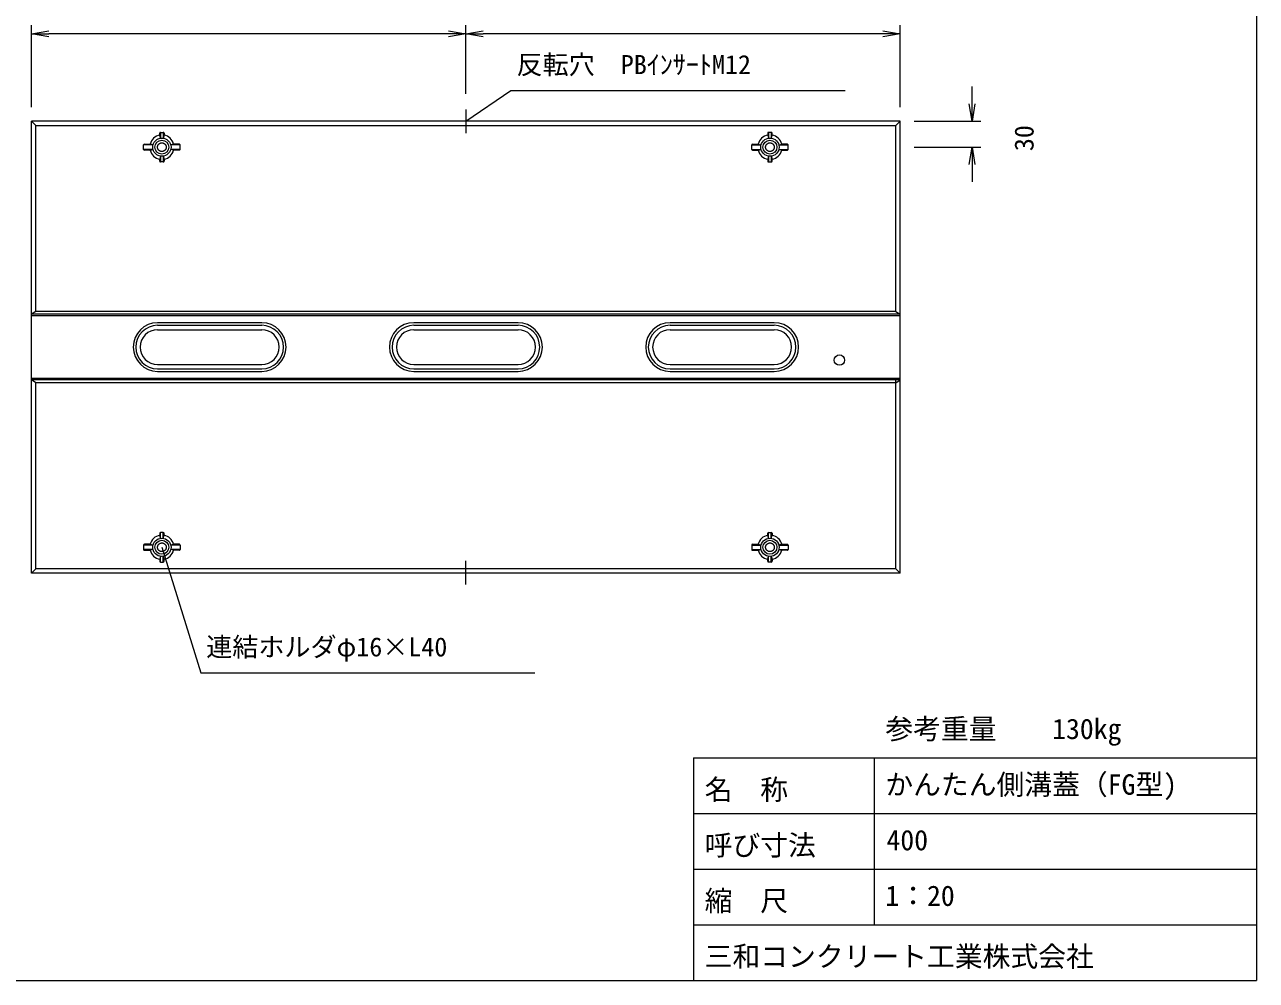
# Model space of a CAD drawing. Units: millimetres, scale not verified. Extents: x 1549 to 15223, y 1105 to 10775.
# Drawn here: x 8133 to 15223, y 1105 to 6603 of the extents above; entities that cross this region are included whole.
import ezdxf
from ezdxf.enums import TextEntityAlignment as Align

# ---------------------------------------------------------------- set-up
doc = ezdxf.new("R2010")
doc.units = ezdxf.units.MM
doc.header["$LTSCALE"] = 20
doc.linetypes.add('USER3', pattern=[13, 10, -1, 1, -1])
for name, color, linetype, lineweight in [('0_2', 7, 'Continuous', 18), ('D-STR-DIM（寸法）', 7, 'Continuous', 18), ('D-STR-HTXT（旗揚げ）', 7, 'Continuous', 18), ('D-STR-STR1（構造物）', 7, 'Continuous', 18), ('D-STR（構造物外形線）', 1, 'Continuous', 18), ('D-TTL(外枠）', 2, 'Continuous', 18)]:
    doc.layers.add(name, color=color, linetype=linetype, lineweight=lineweight)
doc.layers.add('D-STR-TXT（文字）', color=7, linetype='Continuous')
doc.layers.add('D-TTL-TXT（文字）', color=7, linetype='Continuous')
doc.styles.add('ＭＳ ゴシック', font='')
doc.styles.get('ＭＳ ゴシック').set_extended_font_data('MS Gothic')

msp = doc.modelspace()

# ---------------------------------------------------------------- linework, layer by layer
at = {"layer": '0_2'}
for p, q in [((8173.06, 6550.37), (8273.06, 6567.03)), ((8273.06, 6533.7), (8173.06, 6550.37)), ((8173.06, 6550.37), (8273.06, 6550.37)), ((10573.06, 6567.03), (10673.06, 6550.37)), ((10673.06, 6550.37), (10573.06, 6533.7)), ((10673.06, 6550.37), (10573.06, 6550.37)), ((10673.06, 6550.37), (10773.06, 6567.03)), ((10773.06, 6533.7), (10673.06, 6550.37)), ((10673.06, 6550.37), (10773.06, 6550.37)), ((13073.06, 6567.03), (13173.06, 6550.37)), ((13173.06, 6550.37), (13073.06, 6533.7)), ((13173.06, 6550.37), (13073.06, 6550.37)), ((13586.2, 6048.57), (13569.54, 6148.57)), ((13602.87, 6148.57), (13586.2, 6048.57)), ((13586.2, 6048.57), (13586.2, 6148.57)), ((13569.54, 5798.57), (13586.2, 5898.57)), ((13586.2, 5898.57), (13602.87, 5798.57)), ((13586.2, 5898.57), (13586.2, 5798.57))]:
    msp.add_line(p, q, dxfattribs=at)
at = {"layer": 'D-STR-DIM（寸法）'}
for p, q in [((8173.06, 6128.57), (8173.06, 6600.37)), ((10673.06, 6205.39), (10673.06, 6600.37)), ((10673.06, 6205.39), (10673.06, 6600.37)), ((13173.06, 6128.57), (13173.06, 6600.37)), ((10573.06, 6550.37), (8273.06, 6550.37)), ((13073.06, 6550.37), (10773.06, 6550.37)), ((13586.2, 6148.57), (13586.2, 6248.57)), ((13253.06, 6048.57), (13636.2, 6048.57)), ((13253.06, 5898.57), (13636.2, 5898.57)), ((13586.2, 5798.57), (13586.2, 5698.57))]:
    msp.add_line(p, q, dxfattribs=at)
at = {"layer": 'D-STR-HTXT（旗揚げ）'}
for p, q in [((10673.06, 6048.57), (10932.6, 6225.19)), ((10932.6, 6225.19), (12855.65, 6225.19)), ((8923.06, 3596.68), (9146.45, 2875.03)), ((9146.45, 2875.03), (11069.5, 2875.03))]:
    msp.add_line(p, q, dxfattribs=at)
at = {"layer": 'D-STR-STR1（構造物）'}
for p, q in [((10673.06, 6114.5), (10673.06, 5978.86)), ((8910.56, 5967.44), (8910.56, 5979.07)), ((8915.56, 5950.53), (8910.56, 5967.44)), ((8915.06, 5983.57), (8931.06, 5983.57)), ((8915.56, 5983.57), (8915.56, 5950.53)), ((8930.56, 5983.57), (8930.56, 5950.53)), ((8935.56, 5967.44), (8930.56, 5950.53)), ((8935.56, 5979.07), (8935.56, 5967.44)), ((12410.56, 5979.07), (12410.56, 5967.44)), ((12410.56, 5967.44), (12415.56, 5950.53)), ((12431.06, 5983.57), (12415.06, 5983.57)), ((12415.56, 5983.57), (12415.56, 5950.53)), ((12430.56, 5983.57), (12430.56, 5950.53)), ((12430.56, 5950.53), (12435.56, 5967.44)), ((12435.56, 5967.44), (12435.56, 5979.07)), ((8818.06, 5885.57), (8818.06, 5911.57)), ((8872.07, 5911.07), (8818.06, 5911.07)), ((8872.07, 5886.07), (8818.06, 5886.07)), ((8822.56, 5916.07), (8855.28, 5916.07)), ((8872.07, 5911.07), (8855.28, 5916.07)), ((8855.28, 5881.07), (8872.07, 5886.07)), ((8990.84, 5916.07), (8974.05, 5911.07)), ((9028.06, 5911.07), (8974.05, 5911.07)), ((8990.84, 5881.07), (8974.05, 5886.07)), ((9028.06, 5886.07), (8974.05, 5886.07)), ((9023.56, 5916.07), (8990.84, 5916.07)), ((9028.06, 5885.57), (9028.06, 5911.57)), ((12318.06, 5885.57), (12318.06, 5911.57)), ((12318.06, 5911.07), (12372.07, 5911.07)), ((12318.06, 5886.07), (12372.07, 5886.07)), ((12322.56, 5916.07), (12355.28, 5916.07)), ((12355.28, 5916.07), (12372.07, 5911.07)), ((12355.28, 5881.07), (12372.07, 5886.07)), ((12474.05, 5911.07), (12490.84, 5916.07)), ((12474.05, 5911.07), (12528.06, 5911.07)), ((12474.05, 5886.07), (12528.06, 5886.07)), ((12490.84, 5881.07), (12474.05, 5886.07)), ((12523.56, 5916.07), (12490.84, 5916.07)), ((12528.06, 5885.57), (12528.06, 5911.57)), ((8855.28, 5881.07), (8822.56, 5881.07)), ((8915.56, 5846.61), (8910.56, 5829.69)), ((8910.56, 5818.07), (8910.56, 5829.69)), ((8915.56, 5846.61), (8915.56, 5813.57)), ((8930.56, 5846.61), (8935.56, 5829.69)), ((8930.56, 5846.61), (8930.56, 5813.57)), ((8935.56, 5829.69), (8935.56, 5818.07)), ((9023.56, 5881.07), (8990.84, 5881.07)), ((12322.56, 5881.07), (12355.28, 5881.07)), ((12415.56, 5846.61), (12410.56, 5829.69)), ((12410.56, 5829.69), (12410.56, 5818.07)), ((12415.56, 5846.61), (12415.56, 5813.57)), ((12430.56, 5846.61), (12435.56, 5829.69)), ((12430.56, 5846.61), (12430.56, 5813.57)), ((12435.56, 5818.07), (12435.56, 5829.69)), ((12490.84, 5881.07), (12523.56, 5881.07)), ((8931.06, 5813.57), (8915.06, 5813.57)), ((12415.06, 5813.57), (12431.06, 5813.57)), ((8910.56, 3677.18), (8910.56, 3665.56)), ((8915.56, 3648.64), (8910.56, 3665.56)), ((8931.06, 3681.68), (8915.06, 3681.68)), ((8915.56, 3648.64), (8915.56, 3681.68)), ((8930.56, 3648.64), (8930.56, 3681.68)), ((8930.56, 3648.64), (8935.56, 3665.56)), ((8935.56, 3665.56), (8935.56, 3677.18)), ((12410.56, 3665.56), (12410.56, 3677.18)), ((12415.56, 3648.64), (12410.56, 3665.56)), ((12415.06, 3681.68), (12431.06, 3681.68)), ((12415.56, 3648.64), (12415.56, 3681.68)), ((12430.56, 3648.64), (12430.56, 3681.68)), ((12430.56, 3648.64), (12435.56, 3665.56)), ((12435.56, 3677.18), (12435.56, 3665.56)), ((8818.06, 3609.68), (8818.06, 3583.68)), ((8872.07, 3609.18), (8818.06, 3609.18)), ((8872.07, 3584.18), (8818.06, 3584.18)), ((8855.28, 3614.18), (8822.56, 3614.18)), ((8822.56, 3579.18), (8855.28, 3579.18)), ((8855.28, 3614.18), (8872.07, 3609.18)), ((8872.07, 3584.18), (8855.28, 3579.18)), ((8990.84, 3614.18), (8974.05, 3609.18)), ((9028.06, 3609.18), (8974.05, 3609.18)), ((9028.06, 3584.18), (8974.05, 3584.18)), ((8990.84, 3579.18), (8974.05, 3584.18)), ((9023.56, 3614.18), (8990.84, 3614.18)), ((9023.56, 3579.18), (8990.84, 3579.18)), ((9028.06, 3609.68), (9028.06, 3583.68)), ((12318.06, 3609.68), (12318.06, 3583.68)), ((12318.06, 3609.18), (12372.07, 3609.18)), ((12318.06, 3584.18), (12372.07, 3584.18)), ((12322.56, 3614.18), (12355.28, 3614.18)), ((12322.56, 3579.18), (12355.28, 3579.18)), ((12355.28, 3614.18), (12372.07, 3609.18)), ((12355.28, 3579.18), (12372.07, 3584.18)), ((12490.84, 3614.18), (12474.05, 3609.18)), ((12474.05, 3609.18), (12528.06, 3609.18)), ((12474.05, 3584.18), (12490.84, 3579.18)), ((12474.05, 3584.18), (12528.06, 3584.18)), ((12490.84, 3614.18), (12523.56, 3614.18)), ((12523.56, 3579.18), (12490.84, 3579.18)), ((12528.06, 3609.68), (12528.06, 3583.68)), ((8915.56, 3544.72), (8910.56, 3527.81)), ((8910.56, 3527.81), (8910.56, 3516.18)), ((8915.06, 3511.68), (8931.06, 3511.68)), ((8915.56, 3511.68), (8915.56, 3544.72)), ((8935.56, 3527.81), (8930.56, 3544.72)), ((8930.56, 3511.68), (8930.56, 3544.72)), ((8935.56, 3516.18), (8935.56, 3527.81)), ((10673.06, 3382.64), (10673.06, 3518.27)), ((12410.56, 3527.81), (12415.56, 3544.72)), ((12410.56, 3516.18), (12410.56, 3527.81)), ((12431.06, 3511.68), (12415.06, 3511.68)), ((12415.56, 3511.68), (12415.56, 3544.72)), ((12430.56, 3511.68), (12430.56, 3544.72)), ((12430.56, 3544.72), (12435.56, 3527.81)), ((12435.56, 3527.81), (12435.56, 3516.18))]:
    msp.add_line(p, q, dxfattribs=at)
for centre, radius in [((8923.06, 5898.57), 52.5), ((8923.06, 5898.57), 40), ((12423.06, 5898.57), 52.5), ((12423.06, 5898.57), 40), ((8923.06, 3596.68), 52.5), ((8923.06, 3596.68), 40), ((12423.06, 3596.68), 52.5), ((12423.06, 3596.68), 40)]:
    msp.add_circle(centre, radius, dxfattribs=at)
at = {"layer": 'D-STR-STR1（構造物）', "linetype": 'USER3'}
for centre in [(8923.06, 5898.57), (12423.06, 5898.57), (8923.06, 3596.68), (12423.06, 3596.68)]:
    msp.add_circle(centre, 25, dxfattribs=at)
at = {"layer": 'D-STR-STR1（構造物）'}
for centre, radius, start, end in [((8923.06, 5898.57), 70, 100.28656, 165.52249), ((8915.06, 5979.07), 4.5, 90, 180), ((8931.06, 5979.07), 4.5, 359.99998, 89.99998), ((8923.06, 5898.57), 70, 14.47751, 79.71344), ((12423.06, 5898.57), 70, 100.28656, 165.52249), ((12415.06, 5979.07), 4.5, 90.00002, 180.00002), ((12431.06, 5979.07), 4.5, 0, 90), ((12423.06, 5898.57), 70, 14.47751, 79.71344), ((8822.56, 5911.57), 4.5, 90, 180), ((8822.56, 5885.57), 4.5, 180, 270), ((9023.56, 5911.57), 4.5, 0, 90), ((9023.56, 5885.57), 4.5, 270, 0), ((12322.56, 5911.57), 4.5, 90, 180), ((12322.56, 5885.57), 4.5, 180, 270), ((12523.56, 5911.57), 4.5, 0, 90), ((12523.56, 5885.57), 4.5, 270, 0), ((8923.06, 5898.57), 70, 194.47751, 259.71344), ((8915.06, 5818.07), 4.5, 180, 270), ((8931.06, 5818.07), 4.5, 270, 0), ((8923.06, 5898.57), 70, 280.28656, 345.52249), ((12423.06, 5898.57), 70, 194.47751, 259.71344), ((12415.06, 5818.07), 4.5, 180, 270), ((12431.06, 5818.07), 4.5, 270, 0), ((12423.06, 5898.57), 70, 280.28656, 345.52249), ((8923.06, 3596.68), 70, 100.28656, 165.52249), ((8915.06, 3677.18), 4.5, 90, 180), ((8931.06, 3677.18), 4.5, 0, 90), ((8923.06, 3596.68), 70, 14.47751, 79.71344), ((12423.06, 3596.68), 70, 100.28656, 165.52249), ((12415.06, 3677.18), 4.5, 90, 180), ((12431.06, 3677.18), 4.5, 0, 90), ((12423.06, 3596.68), 70, 14.47751, 79.71344), ((8822.56, 3609.68), 4.5, 90, 180), ((8822.56, 3583.68), 4.5, 180, 270), ((8923.06, 3596.68), 70, 194.47751, 259.71344), ((8923.06, 3596.68), 70, 280.28656, 345.52249), ((9023.56, 3609.68), 4.5, 0, 90), ((9023.56, 3583.68), 4.5, 270, 0), ((12322.56, 3609.68), 4.5, 90, 180), ((12322.56, 3583.68), 4.5, 180, 270), ((12423.06, 3596.68), 70, 194.47751, 259.71344), ((12423.06, 3596.68), 70, 280.28656, 345.52249), ((12523.56, 3609.68), 4.5, 0, 90), ((12523.56, 3583.68), 4.5, 270, 0), ((8915.06, 3516.18), 4.5, 180, 270), ((8931.06, 3516.18), 4.5, 270.00002, 0.00002), ((12415.06, 3516.18), 4.5, 179.99998, 269.99998), ((12431.06, 3516.18), 4.5, 270, 0)]:
    msp.add_arc(centre, radius, start, end, dxfattribs=at)
at = {"layer": 'D-STR（構造物外形線）'}
for p, q in [((8173.06, 4928.57), (8173.06, 6048.57)), ((13173.06, 6048.57), (8173.06, 6048.57)), ((8173.06, 6048.57), (8198.06, 6023.57)), ((13173.06, 6048.57), (13148.06, 6023.57)), ((13173.06, 6048.57), (13148.06, 6023.57)), ((13173.06, 4928.57), (13173.06, 6048.57)), ((8198.06, 4953.57), (8198.06, 6023.57)), ((8198.06, 6023.57), (13148.06, 6023.57)), ((13148.06, 4953.57), (13148.06, 6023.57)), ((8173.06, 4928.57), (8173.06, 5798.57)), ((8198.06, 4953.57), (8173.06, 4937.37)), ((13173.06, 4937.37), (8173.06, 4937.37)), ((13173.06, 4928.57), (8173.06, 4928.57)), ((13173.06, 4928.57), (8173.06, 4928.57)), ((8173.06, 4568.57), (8173.06, 4928.57)), ((13148.06, 4953.57), (8198.06, 4953.57)), ((13148.06, 4953.57), (13173.06, 4937.37)), ((13173.06, 4568.57), (13173.06, 4928.57)), ((13173.06, 4568.57), (8173.06, 4568.57)), ((13173.06, 4568.57), (8173.06, 4568.57)), ((8173.06, 3698.57), (8173.06, 4568.57)), ((8173.06, 3448.57), (8173.06, 4568.57)), ((13173.06, 4559.76), (8173.06, 4559.76)), ((8198.06, 4543.57), (8173.06, 4559.76)), ((13148.06, 4543.57), (8198.06, 4543.57)), ((8198.06, 3473.57), (8198.06, 4543.57)), ((13148.06, 3473.57), (13148.06, 4561.07)), ((13148.06, 4543.57), (13173.06, 4559.76)), ((13173.06, 3448.57), (13173.06, 4568.57)), ((8198.06, 3473.57), (8173.06, 3448.57)), ((13173.06, 3448.57), (8173.06, 3448.57)), ((13148.06, 3473.57), (8198.06, 3473.57)), ((13148.06, 3473.57), (13173.06, 3448.57))]:
    msp.add_line(p, q, dxfattribs=at)
at = {"layer": 'D-STR（構造物外形線）', "color": 7}
for p, q in [((9498.06, 4888.57), (8898.06, 4888.57)), ((8898.06, 4873.57), (9498.06, 4873.57)), ((8898.06, 4848.57), (9498.06, 4848.57)), ((10973.06, 4888.57), (10373.06, 4888.57)), ((10373.06, 4873.57), (10973.06, 4873.57)), ((10373.06, 4848.57), (10973.06, 4848.57)), ((12448.06, 4888.57), (11848.06, 4888.57)), ((11848.06, 4873.57), (12448.06, 4873.57)), ((11848.06, 4848.57), (12448.06, 4848.57)), ((8898.06, 4648.57), (9498.06, 4648.57)), ((8898.06, 4623.57), (9498.06, 4623.57)), ((8898.06, 4608.57), (9498.06, 4608.57)), ((10373.06, 4648.57), (10973.06, 4648.57)), ((10373.06, 4623.57), (10973.06, 4623.57)), ((10373.06, 4608.57), (10973.06, 4608.57)), ((11848.06, 4648.57), (12448.06, 4648.57)), ((11848.06, 4623.57), (12448.06, 4623.57)), ((11848.06, 4608.57), (12448.06, 4608.57))]:
    msp.add_line(p, q, dxfattribs=at)
msp.add_circle((12823.06, 4673.57), 30, dxfattribs=at)
for centre, radius, start, end in [((8898.06, 4748.57), 140, 90, 270), ((8898.06, 4748.57), 125, 90, 270), ((8898.06, 4748.57), 100, 90, 270), ((9498.06, 4748.57), 140, 270, 90), ((9498.06, 4748.57), 125, 270, 90), ((9498.06, 4748.57), 100, 270, 90), ((10373.06, 4748.57), 140, 90, 270), ((10373.06, 4748.57), 125, 90, 270), ((10373.06, 4748.57), 100, 90, 270), ((10973.06, 4748.57), 140, 270, 90), ((10973.06, 4748.57), 125, 270, 90), ((10973.06, 4748.57), 100, 270, 90), ((11848.06, 4748.57), 140, 90, 270), ((11848.06, 4748.57), 125, 90, 270), ((11848.06, 4748.57), 100, 90, 270), ((12448.06, 4748.57), 140, 270, 90), ((12448.06, 4748.57), 125, 270, 90), ((12448.06, 4748.57), 100, 270, 90)]:
    msp.add_arc(centre, radius, start, end, dxfattribs=at)
at = {"layer": 'D-TTL(外枠）'}
for p, q in [((15223.01, 10774.88), (15223.01, 1105.12)), ((11983.01, 2385.12), (11983.01, 1105.12)), ((11983.01, 2385.12), (15223.01, 2385.12)), ((13023.01, 2385.12), (13023.01, 1425.12)), ((11983.01, 2065.12), (15223.01, 2065.12)), ((11983.01, 1745.12), (15223.01, 1745.12)), ((11983.01, 1425.12), (15223.01, 1425.12)), ((1549.48, 1105.12), (15223.01, 1105.12))]:
    msp.add_line(p, q, dxfattribs=at)

# ---------------------------------------------------------------- texts
at = {"layer": 'D-STR-DIM（寸法）', "style": 'ＭＳ ゴシック'}
msp.add_text('30', height=110, rotation=90, dxfattribs=at).set_placement((13973.7, 5875.72), align=Align.BOTTOM_LEFT)
at = {"layer": 'D-STR-TXT（文字）', "style": 'ＭＳ ゴシック'}
for s, p in [('反転穴\u3000PBｲﾝｻｰﾄM12', (10964.48, 6285.77)), ('連結ホルダφ16×L40', (9178.32, 2935.61))]:
    msp.add_text(s, height=110, dxfattribs=at).set_placement(p, align=Align.BOTTOM_LEFT)
at = {"layer": 'D-TTL-TXT（文字）', "style": 'ＭＳ ゴシック'}
for s, p in [('参考重量\u3000\u3000130kg', (13087.37, 2458.15)), ('名\u3000称', (12047.37, 2108.91)), ('かんたん側溝蓋（FG型)', (13087.37, 2138.15)), ('呼び寸法', (12047.37, 1788.91)), ('400', (13093.91, 1818.15)), ('縮\u3000尺', (12047.37, 1468.91)), ('1：20', (13087.37, 1498.15)), ('三和コンクリート工業株式会社', (12047.37, 1148.91))]:
    msp.add_text(s, height=117.3, dxfattribs=at).set_placement(p, align=Align.BOTTOM_LEFT)

doc.saveas('drawing.dxf')
